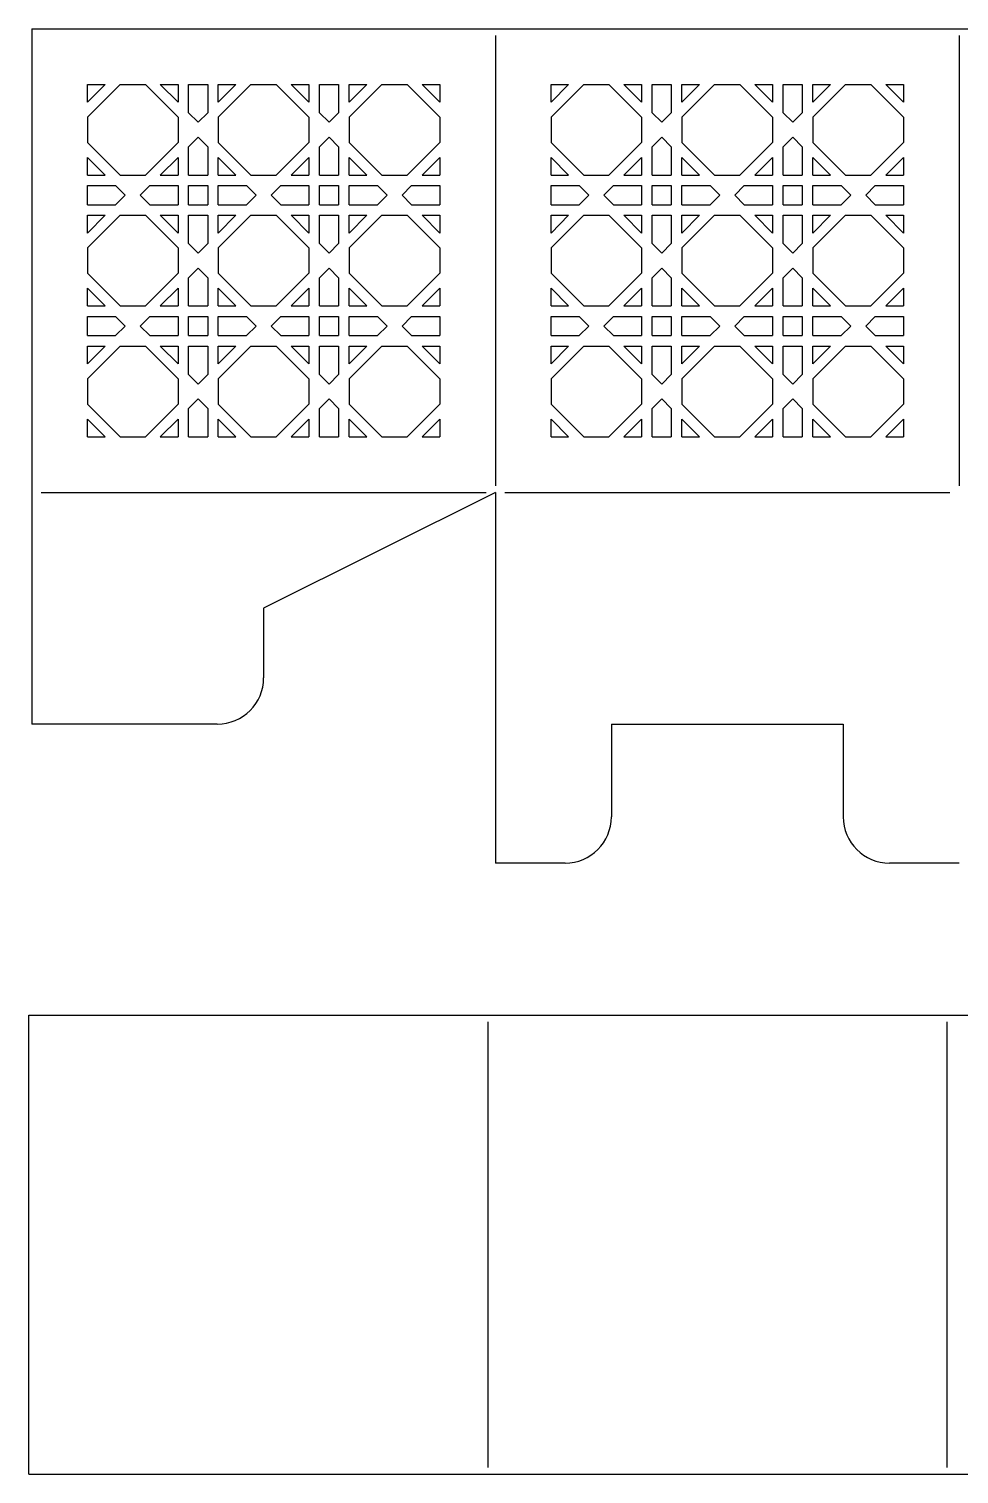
# Model space of a CAD drawing. Extents: x -152 to 134, y 912 to 1130.
# Drawn here: x -151.8 to -11.4, y 911.9 to 1130.2 of the extents above; entities that cross this region are included whole.
import ezdxf

# ---------------------------------------------------------------- set-up
doc = ezdxf.new("R2010")
doc.units = 0
doc.layers.get('0').update_dxf_attribs({"linetype": 'CONTINUOUS'})

msp = doc.modelspace()

# ---------------------------------------------------------------- linework, layer by layer
for p, q in [((-151.38, 1130.2), (-151.38, 1025.2)), ((-151.38, 1130.2), (128.62, 1130.2)), ((-81.38, 1129.2), (-81.38, 1061.2)), ((-11.38, 1129.2), (-11.38, 1061.2)), ((-138.06, 1121.81), (-142.99, 1116.88)), ((-142.99, 1121.81), (-140.33, 1121.81)), ((-140.33, 1121.81), (-142.99, 1119.14)), ((-142.99, 1119.14), (-142.99, 1121.81)), ((-138.06, 1121.81), (-134.24, 1121.81)), ((-134.24, 1121.81), (-129.31, 1116.88)), ((-131.98, 1121.81), (-129.31, 1121.81)), ((-131.98, 1121.81), (-129.31, 1119.14)), ((-129.31, 1121.81), (-129.31, 1119.14)), ((-127.71, 1121.81), (-124.83, 1121.81)), ((-127.71, 1117.54), (-127.71, 1121.81)), ((-124.83, 1121.81), (-124.83, 1117.54)), ((-118.3, 1121.81), (-123.23, 1116.88)), ((-123.23, 1121.81), (-120.56, 1121.81)), ((-120.56, 1121.81), (-123.23, 1119.14)), ((-123.23, 1119.14), (-123.23, 1121.81)), ((-118.3, 1121.81), (-114.47, 1121.81)), ((-114.47, 1121.81), (-109.54, 1116.88)), ((-112.21, 1121.81), (-109.54, 1119.14)), ((-112.21, 1121.81), (-109.54, 1121.81)), ((-109.54, 1121.81), (-109.54, 1119.14)), ((-107.94, 1117.54), (-107.94, 1121.81)), ((-107.94, 1121.81), (-105.06, 1121.81)), ((-105.06, 1121.81), (-105.06, 1117.54)), ((-98.53, 1121.81), (-103.46, 1116.88)), ((-103.46, 1119.14), (-103.46, 1121.81)), ((-100.79, 1121.81), (-103.46, 1119.14)), ((-103.46, 1121.81), (-100.79, 1121.81)), ((-98.53, 1121.81), (-94.7, 1121.81)), ((-94.7, 1121.81), (-89.77, 1116.88)), ((-92.44, 1121.81), (-89.77, 1119.14)), ((-92.44, 1121.81), (-89.77, 1121.81)), ((-89.77, 1121.81), (-89.77, 1119.14)), ((-68.06, 1121.81), (-72.99, 1116.88)), ((-72.99, 1121.81), (-70.33, 1121.81)), ((-70.33, 1121.81), (-72.99, 1119.14)), ((-72.99, 1119.14), (-72.99, 1121.81)), ((-68.06, 1121.81), (-64.24, 1121.81)), ((-64.24, 1121.81), (-59.31, 1116.88)), ((-61.98, 1121.81), (-59.31, 1121.81)), ((-61.98, 1121.81), (-59.31, 1119.14)), ((-59.31, 1121.81), (-59.31, 1119.14)), ((-57.71, 1121.81), (-54.83, 1121.81)), ((-57.71, 1117.54), (-57.71, 1121.81)), ((-54.83, 1121.81), (-54.83, 1117.54)), ((-48.3, 1121.81), (-53.23, 1116.88)), ((-53.23, 1121.81), (-50.56, 1121.81)), ((-50.56, 1121.81), (-53.23, 1119.14)), ((-53.23, 1119.14), (-53.23, 1121.81)), ((-48.3, 1121.81), (-44.47, 1121.81)), ((-44.47, 1121.81), (-39.54, 1116.88)), ((-42.21, 1121.81), (-39.54, 1119.14)), ((-42.21, 1121.81), (-39.54, 1121.81)), ((-39.54, 1121.81), (-39.54, 1119.14)), ((-37.94, 1117.54), (-37.94, 1121.81)), ((-37.94, 1121.81), (-35.06, 1121.81)), ((-35.06, 1121.81), (-35.06, 1117.54)), ((-28.53, 1121.81), (-33.46, 1116.88)), ((-33.46, 1119.14), (-33.46, 1121.81)), ((-30.79, 1121.81), (-33.46, 1119.14)), ((-33.46, 1121.81), (-30.79, 1121.81)), ((-28.53, 1121.81), (-24.7, 1121.81)), ((-24.7, 1121.81), (-19.77, 1116.88)), ((-22.44, 1121.81), (-19.77, 1119.14)), ((-22.44, 1121.81), (-19.77, 1121.81)), ((-19.77, 1121.81), (-19.77, 1119.14)), ((-142.99, 1116.88), (-142.99, 1113.05)), ((-129.31, 1116.88), (-129.31, 1113.05)), ((-127.71, 1117.54), (-126.27, 1116.1)), ((-124.83, 1117.54), (-126.27, 1116.1)), ((-123.23, 1116.88), (-123.23, 1113.05)), ((-109.54, 1116.88), (-109.54, 1113.05)), ((-107.94, 1117.54), (-106.5, 1116.1)), ((-105.06, 1117.54), (-106.5, 1116.1)), ((-103.46, 1116.88), (-103.46, 1113.05)), ((-89.77, 1116.88), (-89.77, 1113.05)), ((-72.99, 1116.88), (-72.99, 1113.05)), ((-59.31, 1116.88), (-59.31, 1113.05)), ((-57.71, 1117.54), (-56.27, 1116.1)), ((-54.83, 1117.54), (-56.27, 1116.1)), ((-53.23, 1116.88), (-53.23, 1113.05)), ((-39.54, 1116.88), (-39.54, 1113.05)), ((-37.94, 1117.54), (-36.5, 1116.1)), ((-35.06, 1117.54), (-36.5, 1116.1)), ((-33.46, 1116.88), (-33.46, 1113.05)), ((-19.77, 1116.88), (-19.77, 1113.05)), ((-127.71, 1112.39), (-126.27, 1113.83)), ((-124.83, 1112.39), (-126.27, 1113.83)), ((-107.94, 1112.39), (-106.5, 1113.83)), ((-105.06, 1112.39), (-106.5, 1113.83)), ((-57.71, 1112.39), (-56.27, 1113.83)), ((-54.83, 1112.39), (-56.27, 1113.83)), ((-37.94, 1112.39), (-36.5, 1113.83)), ((-35.06, 1112.39), (-36.5, 1113.83)), ((-138.06, 1108.12), (-142.99, 1113.05)), ((-134.24, 1108.12), (-129.31, 1113.05)), ((-127.71, 1108.12), (-127.71, 1112.39)), ((-124.83, 1112.39), (-124.83, 1108.12)), ((-118.3, 1108.12), (-123.23, 1113.05)), ((-114.47, 1108.12), (-109.54, 1113.05)), ((-107.94, 1108.12), (-107.94, 1112.39)), ((-105.06, 1112.39), (-105.06, 1108.12)), ((-98.53, 1108.12), (-103.46, 1113.05)), ((-94.7, 1108.12), (-89.77, 1113.05)), ((-68.06, 1108.12), (-72.99, 1113.05)), ((-64.24, 1108.12), (-59.31, 1113.05)), ((-57.71, 1108.12), (-57.71, 1112.39)), ((-54.83, 1112.39), (-54.83, 1108.12)), ((-48.3, 1108.12), (-53.23, 1113.05)), ((-44.47, 1108.12), (-39.54, 1113.05)), ((-37.94, 1108.12), (-37.94, 1112.39)), ((-35.06, 1112.39), (-35.06, 1108.12)), ((-28.53, 1108.12), (-33.46, 1113.05)), ((-24.7, 1108.12), (-19.77, 1113.05)), ((-142.99, 1108.12), (-142.99, 1110.79)), ((-140.33, 1108.12), (-142.99, 1110.79)), ((-131.98, 1108.12), (-129.31, 1110.79)), ((-129.31, 1110.79), (-129.31, 1108.12)), ((-123.23, 1108.12), (-123.23, 1110.79)), ((-120.56, 1108.12), (-123.23, 1110.79)), ((-112.21, 1108.12), (-109.54, 1110.79)), ((-109.54, 1110.79), (-109.54, 1108.12)), ((-100.79, 1108.12), (-103.46, 1110.79)), ((-103.46, 1108.12), (-103.46, 1110.79)), ((-92.44, 1108.12), (-89.77, 1110.79)), ((-89.77, 1110.79), (-89.77, 1108.12)), ((-72.99, 1108.12), (-72.99, 1110.79)), ((-70.33, 1108.12), (-72.99, 1110.79)), ((-61.98, 1108.12), (-59.31, 1110.79)), ((-59.31, 1110.79), (-59.31, 1108.12)), ((-53.23, 1108.12), (-53.23, 1110.79)), ((-50.56, 1108.12), (-53.23, 1110.79)), ((-42.21, 1108.12), (-39.54, 1110.79)), ((-39.54, 1110.79), (-39.54, 1108.12)), ((-30.79, 1108.12), (-33.46, 1110.79)), ((-33.46, 1108.12), (-33.46, 1110.79)), ((-22.44, 1108.12), (-19.77, 1110.79)), ((-19.77, 1110.79), (-19.77, 1108.12)), ((-142.99, 1108.12), (-140.33, 1108.12)), ((-138.06, 1108.12), (-134.24, 1108.12)), ((-131.98, 1108.12), (-129.31, 1108.12)), ((-127.71, 1108.12), (-124.83, 1108.12)), ((-123.23, 1108.12), (-120.56, 1108.12)), ((-118.3, 1108.12), (-114.47, 1108.12)), ((-112.21, 1108.12), (-109.54, 1108.12)), ((-107.94, 1108.12), (-105.06, 1108.12)), ((-103.46, 1108.12), (-100.79, 1108.12)), ((-98.53, 1108.12), (-94.7, 1108.12)), ((-92.44, 1108.12), (-89.77, 1108.12)), ((-72.99, 1108.12), (-70.33, 1108.12)), ((-68.06, 1108.12), (-64.24, 1108.12)), ((-61.98, 1108.12), (-59.31, 1108.12)), ((-57.71, 1108.12), (-54.83, 1108.12)), ((-53.23, 1108.12), (-50.56, 1108.12)), ((-48.3, 1108.12), (-44.47, 1108.12)), ((-42.21, 1108.12), (-39.54, 1108.12)), ((-37.94, 1108.12), (-35.06, 1108.12)), ((-33.46, 1108.12), (-30.79, 1108.12)), ((-28.53, 1108.12), (-24.7, 1108.12)), ((-22.44, 1108.12), (-19.77, 1108.12)), ((-142.99, 1106.52), (-138.73, 1106.52)), ((-142.99, 1103.64), (-142.99, 1106.52)), ((-137.28, 1105.08), (-138.73, 1106.52)), ((-137.28, 1105.08), (-138.73, 1103.64)), ((-135.02, 1105.08), (-133.58, 1106.52)), ((-135.02, 1105.08), (-133.58, 1103.64)), ((-133.58, 1106.52), (-129.31, 1106.52)), ((-129.31, 1106.52), (-129.31, 1103.64)), ((-127.71, 1106.52), (-124.83, 1106.52)), ((-127.71, 1103.64), (-127.71, 1106.52)), ((-124.83, 1106.52), (-124.83, 1103.64)), ((-123.23, 1106.52), (-118.96, 1106.52)), ((-123.23, 1103.64), (-123.23, 1106.52)), ((-117.52, 1105.08), (-118.96, 1106.52)), ((-117.52, 1105.08), (-118.96, 1103.64)), ((-115.25, 1105.08), (-113.81, 1106.52)), ((-115.25, 1105.08), (-113.81, 1103.64)), ((-113.81, 1106.52), (-109.54, 1106.52)), ((-109.54, 1106.52), (-109.54, 1103.64)), ((-107.94, 1103.64), (-107.94, 1106.52)), ((-107.94, 1106.52), (-105.06, 1106.52)), ((-105.06, 1106.52), (-105.06, 1103.64)), ((-103.46, 1106.52), (-99.19, 1106.52)), ((-103.46, 1103.64), (-103.46, 1106.52)), ((-97.75, 1105.08), (-99.19, 1106.52)), ((-97.75, 1105.08), (-99.19, 1103.64)), ((-95.48, 1105.08), (-94.04, 1106.52)), ((-95.48, 1105.08), (-94.04, 1103.64)), ((-94.04, 1106.52), (-89.77, 1106.52)), ((-89.77, 1106.52), (-89.77, 1103.64)), ((-72.99, 1106.52), (-68.73, 1106.52)), ((-72.99, 1103.64), (-72.99, 1106.52)), ((-67.28, 1105.08), (-68.73, 1106.52)), ((-67.28, 1105.08), (-68.73, 1103.64)), ((-65.02, 1105.08), (-63.58, 1106.52)), ((-65.02, 1105.08), (-63.58, 1103.64)), ((-63.58, 1106.52), (-59.31, 1106.52)), ((-59.31, 1106.52), (-59.31, 1103.64)), ((-57.71, 1106.52), (-54.83, 1106.52)), ((-57.71, 1103.64), (-57.71, 1106.52)), ((-54.83, 1106.52), (-54.83, 1103.64)), ((-53.23, 1106.52), (-48.96, 1106.52)), ((-53.23, 1103.64), (-53.23, 1106.52)), ((-47.52, 1105.08), (-48.96, 1106.52)), ((-47.52, 1105.08), (-48.96, 1103.64)), ((-45.25, 1105.08), (-43.81, 1106.52)), ((-45.25, 1105.08), (-43.81, 1103.64)), ((-43.81, 1106.52), (-39.54, 1106.52)), ((-39.54, 1106.52), (-39.54, 1103.64)), ((-37.94, 1103.64), (-37.94, 1106.52)), ((-37.94, 1106.52), (-35.06, 1106.52)), ((-35.06, 1106.52), (-35.06, 1103.64)), ((-33.46, 1106.52), (-29.19, 1106.52)), ((-33.46, 1103.64), (-33.46, 1106.52)), ((-27.75, 1105.08), (-29.19, 1106.52)), ((-27.75, 1105.08), (-29.19, 1103.64)), ((-25.48, 1105.08), (-24.04, 1106.52)), ((-25.48, 1105.08), (-24.04, 1103.64)), ((-24.04, 1106.52), (-19.77, 1106.52)), ((-19.77, 1106.52), (-19.77, 1103.64)), ((-142.99, 1103.64), (-138.73, 1103.64)), ((-133.58, 1103.64), (-129.31, 1103.64)), ((-127.71, 1103.64), (-124.83, 1103.64)), ((-123.23, 1103.64), (-118.96, 1103.64)), ((-113.81, 1103.64), (-109.54, 1103.64)), ((-107.94, 1103.64), (-105.06, 1103.64)), ((-103.46, 1103.64), (-99.19, 1103.64)), ((-94.04, 1103.64), (-89.77, 1103.64)), ((-72.99, 1103.64), (-68.73, 1103.64)), ((-63.58, 1103.64), (-59.31, 1103.64)), ((-57.71, 1103.64), (-54.83, 1103.64)), ((-53.23, 1103.64), (-48.96, 1103.64)), ((-43.81, 1103.64), (-39.54, 1103.64)), ((-37.94, 1103.64), (-35.06, 1103.64)), ((-33.46, 1103.64), (-29.19, 1103.64)), ((-24.04, 1103.64), (-19.77, 1103.64)), ((-138.06, 1102.04), (-142.99, 1097.11)), ((-142.99, 1102.04), (-140.33, 1102.04)), ((-140.33, 1102.04), (-142.99, 1099.37)), ((-142.99, 1099.37), (-142.99, 1102.04)), ((-138.06, 1102.04), (-134.24, 1102.04)), ((-134.24, 1102.04), (-129.31, 1097.11)), ((-131.98, 1102.04), (-129.31, 1102.04)), ((-131.98, 1102.04), (-129.31, 1099.37)), ((-129.31, 1102.04), (-129.31, 1099.37)), ((-127.71, 1102.04), (-124.83, 1102.04)), ((-127.71, 1097.77), (-127.71, 1102.04)), ((-124.83, 1102.04), (-124.83, 1097.77)), ((-118.3, 1102.04), (-123.23, 1097.11)), ((-123.23, 1102.04), (-120.56, 1102.04)), ((-120.56, 1102.04), (-123.23, 1099.37)), ((-123.23, 1099.37), (-123.23, 1102.04)), ((-118.3, 1102.04), (-114.47, 1102.04)), ((-114.47, 1102.04), (-109.54, 1097.11)), ((-112.21, 1102.04), (-109.54, 1099.37)), ((-112.21, 1102.04), (-109.54, 1102.04)), ((-109.54, 1102.04), (-109.54, 1099.37)), ((-107.94, 1097.77), (-107.94, 1102.04)), ((-107.94, 1102.04), (-105.06, 1102.04)), ((-105.06, 1102.04), (-105.06, 1097.77)), ((-98.53, 1102.04), (-103.46, 1097.11)), ((-103.46, 1099.37), (-103.46, 1102.04)), ((-100.79, 1102.04), (-103.46, 1099.37)), ((-103.46, 1102.04), (-100.79, 1102.04)), ((-98.53, 1102.04), (-94.7, 1102.04)), ((-94.7, 1102.04), (-89.77, 1097.11)), ((-92.44, 1102.04), (-89.77, 1099.37)), ((-92.44, 1102.04), (-89.77, 1102.04)), ((-89.77, 1102.04), (-89.77, 1099.37)), ((-68.06, 1102.04), (-72.99, 1097.11)), ((-72.99, 1102.04), (-70.33, 1102.04)), ((-70.33, 1102.04), (-72.99, 1099.37)), ((-72.99, 1099.37), (-72.99, 1102.04)), ((-68.06, 1102.04), (-64.24, 1102.04)), ((-64.24, 1102.04), (-59.31, 1097.11)), ((-61.98, 1102.04), (-59.31, 1102.04)), ((-61.98, 1102.04), (-59.31, 1099.37)), ((-59.31, 1102.04), (-59.31, 1099.37)), ((-57.71, 1102.04), (-54.83, 1102.04)), ((-57.71, 1097.77), (-57.71, 1102.04)), ((-54.83, 1102.04), (-54.83, 1097.77)), ((-48.3, 1102.04), (-53.23, 1097.11)), ((-53.23, 1102.04), (-50.56, 1102.04)), ((-50.56, 1102.04), (-53.23, 1099.37)), ((-53.23, 1099.37), (-53.23, 1102.04)), ((-48.3, 1102.04), (-44.47, 1102.04)), ((-44.47, 1102.04), (-39.54, 1097.11)), ((-42.21, 1102.04), (-39.54, 1099.37)), ((-42.21, 1102.04), (-39.54, 1102.04)), ((-39.54, 1102.04), (-39.54, 1099.37)), ((-37.94, 1097.77), (-37.94, 1102.04)), ((-37.94, 1102.04), (-35.06, 1102.04)), ((-35.06, 1102.04), (-35.06, 1097.77)), ((-28.53, 1102.04), (-33.46, 1097.11)), ((-33.46, 1099.37), (-33.46, 1102.04)), ((-30.79, 1102.04), (-33.46, 1099.37)), ((-33.46, 1102.04), (-30.79, 1102.04)), ((-28.53, 1102.04), (-24.7, 1102.04)), ((-24.7, 1102.04), (-19.77, 1097.11)), ((-22.44, 1102.04), (-19.77, 1099.37)), ((-22.44, 1102.04), (-19.77, 1102.04)), ((-19.77, 1102.04), (-19.77, 1099.37)), ((-142.99, 1097.11), (-142.99, 1093.29)), ((-129.31, 1097.11), (-129.31, 1093.29)), ((-127.71, 1097.77), (-126.27, 1096.33)), ((-124.83, 1097.77), (-126.27, 1096.33)), ((-123.23, 1097.11), (-123.23, 1093.29)), ((-109.54, 1097.11), (-109.54, 1093.29)), ((-107.94, 1097.77), (-106.5, 1096.33)), ((-105.06, 1097.77), (-106.5, 1096.33)), ((-103.46, 1097.11), (-103.46, 1093.29)), ((-89.77, 1097.11), (-89.77, 1093.29)), ((-72.99, 1097.11), (-72.99, 1093.29)), ((-59.31, 1097.11), (-59.31, 1093.29)), ((-57.71, 1097.77), (-56.27, 1096.33)), ((-54.83, 1097.77), (-56.27, 1096.33)), ((-53.23, 1097.11), (-53.23, 1093.29)), ((-39.54, 1097.11), (-39.54, 1093.29)), ((-37.94, 1097.77), (-36.5, 1096.33)), ((-35.06, 1097.77), (-36.5, 1096.33)), ((-33.46, 1097.11), (-33.46, 1093.29)), ((-19.77, 1097.11), (-19.77, 1093.29)), ((-127.71, 1092.62), (-126.27, 1094.07)), ((-124.83, 1092.62), (-126.27, 1094.07)), ((-107.94, 1092.62), (-106.5, 1094.07)), ((-105.06, 1092.62), (-106.5, 1094.07)), ((-57.71, 1092.62), (-56.27, 1094.07)), ((-54.83, 1092.62), (-56.27, 1094.07)), ((-37.94, 1092.62), (-36.5, 1094.07)), ((-35.06, 1092.62), (-36.5, 1094.07)), ((-138.06, 1088.36), (-142.99, 1093.29)), ((-134.24, 1088.36), (-129.31, 1093.29)), ((-127.71, 1088.36), (-127.71, 1092.62)), ((-124.83, 1092.62), (-124.83, 1088.36)), ((-118.3, 1088.36), (-123.23, 1093.29)), ((-114.47, 1088.36), (-109.54, 1093.29)), ((-107.94, 1088.36), (-107.94, 1092.62)), ((-105.06, 1092.62), (-105.06, 1088.36)), ((-98.53, 1088.36), (-103.46, 1093.29)), ((-94.7, 1088.36), (-89.77, 1093.29)), ((-68.06, 1088.36), (-72.99, 1093.29)), ((-64.24, 1088.36), (-59.31, 1093.29)), ((-57.71, 1088.36), (-57.71, 1092.62)), ((-54.83, 1092.62), (-54.83, 1088.36)), ((-48.3, 1088.36), (-53.23, 1093.29)), ((-44.47, 1088.36), (-39.54, 1093.29)), ((-37.94, 1088.36), (-37.94, 1092.62)), ((-35.06, 1092.62), (-35.06, 1088.36)), ((-28.53, 1088.36), (-33.46, 1093.29)), ((-24.7, 1088.36), (-19.77, 1093.29)), ((-140.33, 1088.36), (-142.99, 1091.02)), ((-142.99, 1088.36), (-142.99, 1091.02)), ((-131.98, 1088.36), (-129.31, 1091.02)), ((-129.31, 1091.02), (-129.31, 1088.36)), ((-120.56, 1088.36), (-123.23, 1091.02)), ((-123.23, 1088.36), (-123.23, 1091.02)), ((-112.21, 1088.36), (-109.54, 1091.02)), ((-109.54, 1091.02), (-109.54, 1088.36)), ((-103.46, 1088.36), (-103.46, 1091.02)), ((-100.79, 1088.36), (-103.46, 1091.02)), ((-92.44, 1088.36), (-89.77, 1091.02)), ((-89.77, 1091.02), (-89.77, 1088.36)), ((-70.33, 1088.36), (-72.99, 1091.02)), ((-72.99, 1088.36), (-72.99, 1091.02)), ((-61.98, 1088.36), (-59.31, 1091.02)), ((-59.31, 1091.02), (-59.31, 1088.36)), ((-50.56, 1088.36), (-53.23, 1091.02)), ((-53.23, 1088.36), (-53.23, 1091.02)), ((-42.21, 1088.36), (-39.54, 1091.02)), ((-39.54, 1091.02), (-39.54, 1088.36)), ((-33.46, 1088.36), (-33.46, 1091.02)), ((-30.79, 1088.36), (-33.46, 1091.02)), ((-22.44, 1088.36), (-19.77, 1091.02)), ((-19.77, 1091.02), (-19.77, 1088.36)), ((-142.99, 1088.36), (-140.33, 1088.36)), ((-138.06, 1088.36), (-134.24, 1088.36)), ((-131.98, 1088.36), (-129.31, 1088.36)), ((-127.71, 1088.36), (-124.83, 1088.36)), ((-123.23, 1088.36), (-120.56, 1088.36)), ((-118.3, 1088.36), (-114.47, 1088.36)), ((-112.21, 1088.36), (-109.54, 1088.36)), ((-107.94, 1088.36), (-105.06, 1088.36)), ((-103.46, 1088.36), (-100.79, 1088.36)), ((-98.53, 1088.36), (-94.7, 1088.36)), ((-92.44, 1088.36), (-89.77, 1088.36)), ((-72.99, 1088.36), (-70.33, 1088.36)), ((-68.06, 1088.36), (-64.24, 1088.36)), ((-61.98, 1088.36), (-59.31, 1088.36)), ((-57.71, 1088.36), (-54.83, 1088.36)), ((-53.23, 1088.36), (-50.56, 1088.36)), ((-48.3, 1088.36), (-44.47, 1088.36)), ((-42.21, 1088.36), (-39.54, 1088.36)), ((-37.94, 1088.36), (-35.06, 1088.36)), ((-33.46, 1088.36), (-30.79, 1088.36)), ((-28.53, 1088.36), (-24.7, 1088.36)), ((-22.44, 1088.36), (-19.77, 1088.36)), ((-142.99, 1083.87), (-142.99, 1086.76)), ((-142.99, 1086.76), (-138.73, 1086.76)), ((-137.28, 1085.31), (-138.73, 1086.76)), ((-137.28, 1085.31), (-138.73, 1083.87)), ((-135.02, 1085.31), (-133.58, 1086.76)), ((-135.02, 1085.31), (-133.58, 1083.87)), ((-133.58, 1086.76), (-129.31, 1086.76)), ((-129.31, 1086.76), (-129.31, 1083.87)), ((-127.71, 1083.87), (-127.71, 1086.76)), ((-127.71, 1086.76), (-124.83, 1086.76)), ((-124.83, 1086.76), (-124.83, 1083.87)), ((-123.23, 1083.87), (-123.23, 1086.76)), ((-123.23, 1086.76), (-118.96, 1086.76)), ((-117.52, 1085.31), (-118.96, 1086.76)), ((-117.52, 1085.31), (-118.96, 1083.87)), ((-115.25, 1085.31), (-113.81, 1086.76)), ((-115.25, 1085.31), (-113.81, 1083.87)), ((-113.81, 1086.76), (-109.54, 1086.76)), ((-109.54, 1086.76), (-109.54, 1083.87)), ((-107.94, 1086.76), (-105.06, 1086.76)), ((-107.94, 1083.87), (-107.94, 1086.76)), ((-105.06, 1086.76), (-105.06, 1083.87)), ((-103.46, 1086.76), (-99.19, 1086.76)), ((-103.46, 1083.87), (-103.46, 1086.76)), ((-97.75, 1085.31), (-99.19, 1086.76)), ((-97.75, 1085.31), (-99.19, 1083.87)), ((-95.48, 1085.31), (-94.04, 1086.76)), ((-95.48, 1085.31), (-94.04, 1083.87)), ((-94.04, 1086.76), (-89.77, 1086.76)), ((-89.77, 1086.76), (-89.77, 1083.87)), ((-72.99, 1083.87), (-72.99, 1086.76)), ((-72.99, 1086.76), (-68.73, 1086.76)), ((-67.28, 1085.31), (-68.73, 1086.76)), ((-67.28, 1085.31), (-68.73, 1083.87)), ((-65.02, 1085.31), (-63.58, 1086.76)), ((-65.02, 1085.31), (-63.58, 1083.87)), ((-63.58, 1086.76), (-59.31, 1086.76)), ((-59.31, 1086.76), (-59.31, 1083.87)), ((-57.71, 1083.87), (-57.71, 1086.76)), ((-57.71, 1086.76), (-54.83, 1086.76)), ((-54.83, 1086.76), (-54.83, 1083.87)), ((-53.23, 1083.87), (-53.23, 1086.76)), ((-53.23, 1086.76), (-48.96, 1086.76)), ((-47.52, 1085.31), (-48.96, 1086.76)), ((-47.52, 1085.31), (-48.96, 1083.87)), ((-45.25, 1085.31), (-43.81, 1086.76)), ((-45.25, 1085.31), (-43.81, 1083.87)), ((-43.81, 1086.76), (-39.54, 1086.76)), ((-39.54, 1086.76), (-39.54, 1083.87)), ((-37.94, 1086.76), (-35.06, 1086.76)), ((-37.94, 1083.87), (-37.94, 1086.76)), ((-35.06, 1086.76), (-35.06, 1083.87)), ((-33.46, 1086.76), (-29.19, 1086.76)), ((-33.46, 1083.87), (-33.46, 1086.76)), ((-27.75, 1085.31), (-29.19, 1086.76)), ((-27.75, 1085.31), (-29.19, 1083.87)), ((-25.48, 1085.31), (-24.04, 1086.76)), ((-25.48, 1085.31), (-24.04, 1083.87)), ((-24.04, 1086.76), (-19.77, 1086.76)), ((-19.77, 1086.76), (-19.77, 1083.87)), ((-142.99, 1083.87), (-138.73, 1083.87)), ((-133.58, 1083.87), (-129.31, 1083.87)), ((-127.71, 1083.87), (-124.83, 1083.87)), ((-123.23, 1083.87), (-118.96, 1083.87)), ((-113.81, 1083.87), (-109.54, 1083.87)), ((-107.94, 1083.87), (-105.06, 1083.87)), ((-103.46, 1083.87), (-99.19, 1083.87)), ((-94.04, 1083.87), (-89.77, 1083.87)), ((-72.99, 1083.87), (-68.73, 1083.87)), ((-63.58, 1083.87), (-59.31, 1083.87)), ((-57.71, 1083.87), (-54.83, 1083.87)), ((-53.23, 1083.87), (-48.96, 1083.87)), ((-43.81, 1083.87), (-39.54, 1083.87)), ((-37.94, 1083.87), (-35.06, 1083.87)), ((-33.46, 1083.87), (-29.19, 1083.87)), ((-24.04, 1083.87), (-19.77, 1083.87)), ((-138.06, 1082.27), (-142.99, 1077.34)), ((-142.99, 1082.27), (-140.33, 1082.27)), ((-140.33, 1082.27), (-142.99, 1079.6)), ((-142.99, 1079.6), (-142.99, 1082.27)), ((-138.06, 1082.27), (-134.24, 1082.27)), ((-134.24, 1082.27), (-129.31, 1077.34)), ((-131.98, 1082.27), (-129.31, 1079.6)), ((-131.98, 1082.27), (-129.31, 1082.27)), ((-129.31, 1082.27), (-129.31, 1079.6)), ((-127.71, 1078), (-127.71, 1082.27)), ((-127.71, 1082.27), (-124.83, 1082.27)), ((-124.83, 1082.27), (-124.83, 1078)), ((-120.56, 1082.27), (-123.23, 1079.6)), ((-123.23, 1079.6), (-123.23, 1082.27)), ((-118.3, 1082.27), (-123.23, 1077.34)), ((-123.23, 1082.27), (-120.56, 1082.27)), ((-118.3, 1082.27), (-114.47, 1082.27)), ((-114.47, 1082.27), (-109.54, 1077.34)), ((-112.21, 1082.27), (-109.54, 1082.27)), ((-112.21, 1082.27), (-109.54, 1079.6)), ((-109.54, 1082.27), (-109.54, 1079.6)), ((-107.94, 1082.27), (-105.06, 1082.27)), ((-107.94, 1078), (-107.94, 1082.27)), ((-105.06, 1082.27), (-105.06, 1078)), ((-98.53, 1082.27), (-103.46, 1077.34)), ((-103.46, 1082.27), (-100.79, 1082.27)), ((-100.79, 1082.27), (-103.46, 1079.6)), ((-103.46, 1079.6), (-103.46, 1082.27)), ((-98.53, 1082.27), (-94.7, 1082.27)), ((-94.7, 1082.27), (-89.77, 1077.34)), ((-92.44, 1082.27), (-89.77, 1082.27)), ((-92.44, 1082.27), (-89.77, 1079.6)), ((-89.77, 1082.27), (-89.77, 1079.6)), ((-68.06, 1082.27), (-72.99, 1077.34)), ((-72.99, 1082.27), (-70.33, 1082.27)), ((-70.33, 1082.27), (-72.99, 1079.6)), ((-72.99, 1079.6), (-72.99, 1082.27)), ((-68.06, 1082.27), (-64.24, 1082.27)), ((-64.24, 1082.27), (-59.31, 1077.34)), ((-61.98, 1082.27), (-59.31, 1079.6)), ((-61.98, 1082.27), (-59.31, 1082.27)), ((-59.31, 1082.27), (-59.31, 1079.6)), ((-57.71, 1078), (-57.71, 1082.27)), ((-57.71, 1082.27), (-54.83, 1082.27)), ((-54.83, 1082.27), (-54.83, 1078)), ((-50.56, 1082.27), (-53.23, 1079.6)), ((-53.23, 1079.6), (-53.23, 1082.27)), ((-48.3, 1082.27), (-53.23, 1077.34)), ((-53.23, 1082.27), (-50.56, 1082.27)), ((-48.3, 1082.27), (-44.47, 1082.27)), ((-44.47, 1082.27), (-39.54, 1077.34)), ((-42.21, 1082.27), (-39.54, 1082.27)), ((-42.21, 1082.27), (-39.54, 1079.6)), ((-39.54, 1082.27), (-39.54, 1079.6)), ((-37.94, 1082.27), (-35.06, 1082.27)), ((-37.94, 1078), (-37.94, 1082.27)), ((-35.06, 1082.27), (-35.06, 1078)), ((-28.53, 1082.27), (-33.46, 1077.34)), ((-33.46, 1082.27), (-30.79, 1082.27)), ((-30.79, 1082.27), (-33.46, 1079.6)), ((-33.46, 1079.6), (-33.46, 1082.27)), ((-28.53, 1082.27), (-24.7, 1082.27)), ((-24.7, 1082.27), (-19.77, 1077.34)), ((-22.44, 1082.27), (-19.77, 1082.27)), ((-22.44, 1082.27), (-19.77, 1079.6)), ((-19.77, 1082.27), (-19.77, 1079.6)), ((-142.99, 1077.34), (-142.99, 1073.52)), ((-129.31, 1077.34), (-129.31, 1073.52)), ((-127.71, 1078), (-126.27, 1076.56)), ((-124.83, 1078), (-126.27, 1076.56)), ((-123.23, 1077.34), (-123.23, 1073.52)), ((-109.54, 1077.34), (-109.54, 1073.52)), ((-107.94, 1078), (-106.5, 1076.56)), ((-105.06, 1078), (-106.5, 1076.56)), ((-103.46, 1077.34), (-103.46, 1073.52)), ((-89.77, 1077.34), (-89.77, 1073.52)), ((-72.99, 1077.34), (-72.99, 1073.52)), ((-59.31, 1077.34), (-59.31, 1073.52)), ((-57.71, 1078), (-56.27, 1076.56)), ((-54.83, 1078), (-56.27, 1076.56)), ((-53.23, 1077.34), (-53.23, 1073.52)), ((-39.54, 1077.34), (-39.54, 1073.52)), ((-37.94, 1078), (-36.5, 1076.56)), ((-35.06, 1078), (-36.5, 1076.56)), ((-33.46, 1077.34), (-33.46, 1073.52)), ((-19.77, 1077.34), (-19.77, 1073.52)), ((-127.71, 1072.85), (-126.27, 1074.3)), ((-124.83, 1072.85), (-126.27, 1074.3)), ((-107.94, 1072.85), (-106.5, 1074.3)), ((-105.06, 1072.85), (-106.5, 1074.3)), ((-57.71, 1072.85), (-56.27, 1074.3)), ((-54.83, 1072.85), (-56.27, 1074.3)), ((-37.94, 1072.85), (-36.5, 1074.3)), ((-35.06, 1072.85), (-36.5, 1074.3)), ((-138.06, 1068.59), (-142.99, 1073.52)), ((-134.24, 1068.59), (-129.31, 1073.52)), ((-127.71, 1068.59), (-127.71, 1072.85)), ((-124.83, 1072.85), (-124.83, 1068.59)), ((-118.3, 1068.59), (-123.23, 1073.52)), ((-114.47, 1068.59), (-109.54, 1073.52)), ((-107.94, 1068.59), (-107.94, 1072.85)), ((-105.06, 1072.85), (-105.06, 1068.59)), ((-98.53, 1068.59), (-103.46, 1073.52)), ((-94.7, 1068.59), (-89.77, 1073.52)), ((-68.06, 1068.59), (-72.99, 1073.52)), ((-64.24, 1068.59), (-59.31, 1073.52)), ((-57.71, 1068.59), (-57.71, 1072.85)), ((-54.83, 1072.85), (-54.83, 1068.59)), ((-48.3, 1068.59), (-53.23, 1073.52)), ((-44.47, 1068.59), (-39.54, 1073.52)), ((-37.94, 1068.59), (-37.94, 1072.85)), ((-35.06, 1072.85), (-35.06, 1068.59)), ((-28.53, 1068.59), (-33.46, 1073.52)), ((-24.7, 1068.59), (-19.77, 1073.52)), ((-140.33, 1068.59), (-142.99, 1071.25)), ((-142.99, 1068.59), (-142.99, 1071.25)), ((-131.98, 1068.59), (-129.31, 1071.25)), ((-129.31, 1071.25), (-129.31, 1068.59)), ((-120.56, 1068.59), (-123.23, 1071.25)), ((-123.23, 1068.59), (-123.23, 1071.25)), ((-112.21, 1068.59), (-109.54, 1071.25)), ((-109.54, 1071.25), (-109.54, 1068.59)), ((-100.79, 1068.59), (-103.46, 1071.25)), ((-103.46, 1068.59), (-103.46, 1071.25)), ((-92.44, 1068.59), (-89.77, 1071.25)), ((-89.77, 1071.25), (-89.77, 1068.59)), ((-70.33, 1068.59), (-72.99, 1071.25)), ((-72.99, 1068.59), (-72.99, 1071.25)), ((-61.98, 1068.59), (-59.31, 1071.25)), ((-59.31, 1071.25), (-59.31, 1068.59)), ((-50.56, 1068.59), (-53.23, 1071.25)), ((-53.23, 1068.59), (-53.23, 1071.25)), ((-42.21, 1068.59), (-39.54, 1071.25)), ((-39.54, 1071.25), (-39.54, 1068.59)), ((-30.79, 1068.59), (-33.46, 1071.25)), ((-33.46, 1068.59), (-33.46, 1071.25)), ((-22.44, 1068.59), (-19.77, 1071.25)), ((-19.77, 1071.25), (-19.77, 1068.59)), ((-142.99, 1068.59), (-140.33, 1068.59)), ((-138.06, 1068.59), (-134.24, 1068.59)), ((-131.98, 1068.59), (-129.31, 1068.59)), ((-127.71, 1068.59), (-124.83, 1068.59)), ((-123.23, 1068.59), (-120.56, 1068.59)), ((-118.3, 1068.59), (-114.47, 1068.59)), ((-112.21, 1068.59), (-109.54, 1068.59)), ((-107.94, 1068.59), (-105.06, 1068.59)), ((-103.46, 1068.59), (-100.79, 1068.59)), ((-98.53, 1068.59), (-94.7, 1068.59)), ((-92.44, 1068.59), (-89.77, 1068.59)), ((-72.99, 1068.59), (-70.33, 1068.59)), ((-68.06, 1068.59), (-64.24, 1068.59)), ((-61.98, 1068.59), (-59.31, 1068.59)), ((-57.71, 1068.59), (-54.83, 1068.59)), ((-53.23, 1068.59), (-50.56, 1068.59)), ((-48.3, 1068.59), (-44.47, 1068.59)), ((-42.21, 1068.59), (-39.54, 1068.59)), ((-37.94, 1068.59), (-35.06, 1068.59)), ((-33.46, 1068.59), (-30.79, 1068.59)), ((-28.53, 1068.59), (-24.7, 1068.59)), ((-22.44, 1068.59), (-19.77, 1068.59)), ((-149.98, 1060.2), (-82.78, 1060.2)), ((-81.38, 1060.2), (-116.38, 1042.7)), ((-81.38, 1060.2), (-81.38, 1004.2)), ((-79.98, 1060.2), (-12.78, 1060.2)), ((-116.38, 1042.7), (-116.38, 1032.2)), ((-123.38, 1025.2), (-151.38, 1025.2)), ((-63.88, 1025.2), (-28.88, 1025.2)), ((-63.88, 1025.2), (-63.88, 1011.2)), ((-28.88, 1025.2), (-28.88, 1011.2)), ((-70.88, 1004.2), (-81.38, 1004.2)), ((-11.38, 1004.2), (-21.88, 1004.2)), ((-151.82, 911.92), (-151.82, 981.22)), ((-151.82, 981.22), (125.38, 981.22)), ((-82.52, 980.23), (-82.52, 912.91)), ((-13.22, 980.23), (-13.22, 912.91)), ((-151.82, 911.92), (125.38, 911.92))]:
    msp.add_line(p, q)
for centre, start, end in [((-123.38, 1032.2), 270, 0), ((-70.88, 1011.2), 270, 0), ((-21.88, 1011.2), 180, 270)]:
    msp.add_arc(centre, 7, start, end)

doc.saveas('drawing.dxf')
